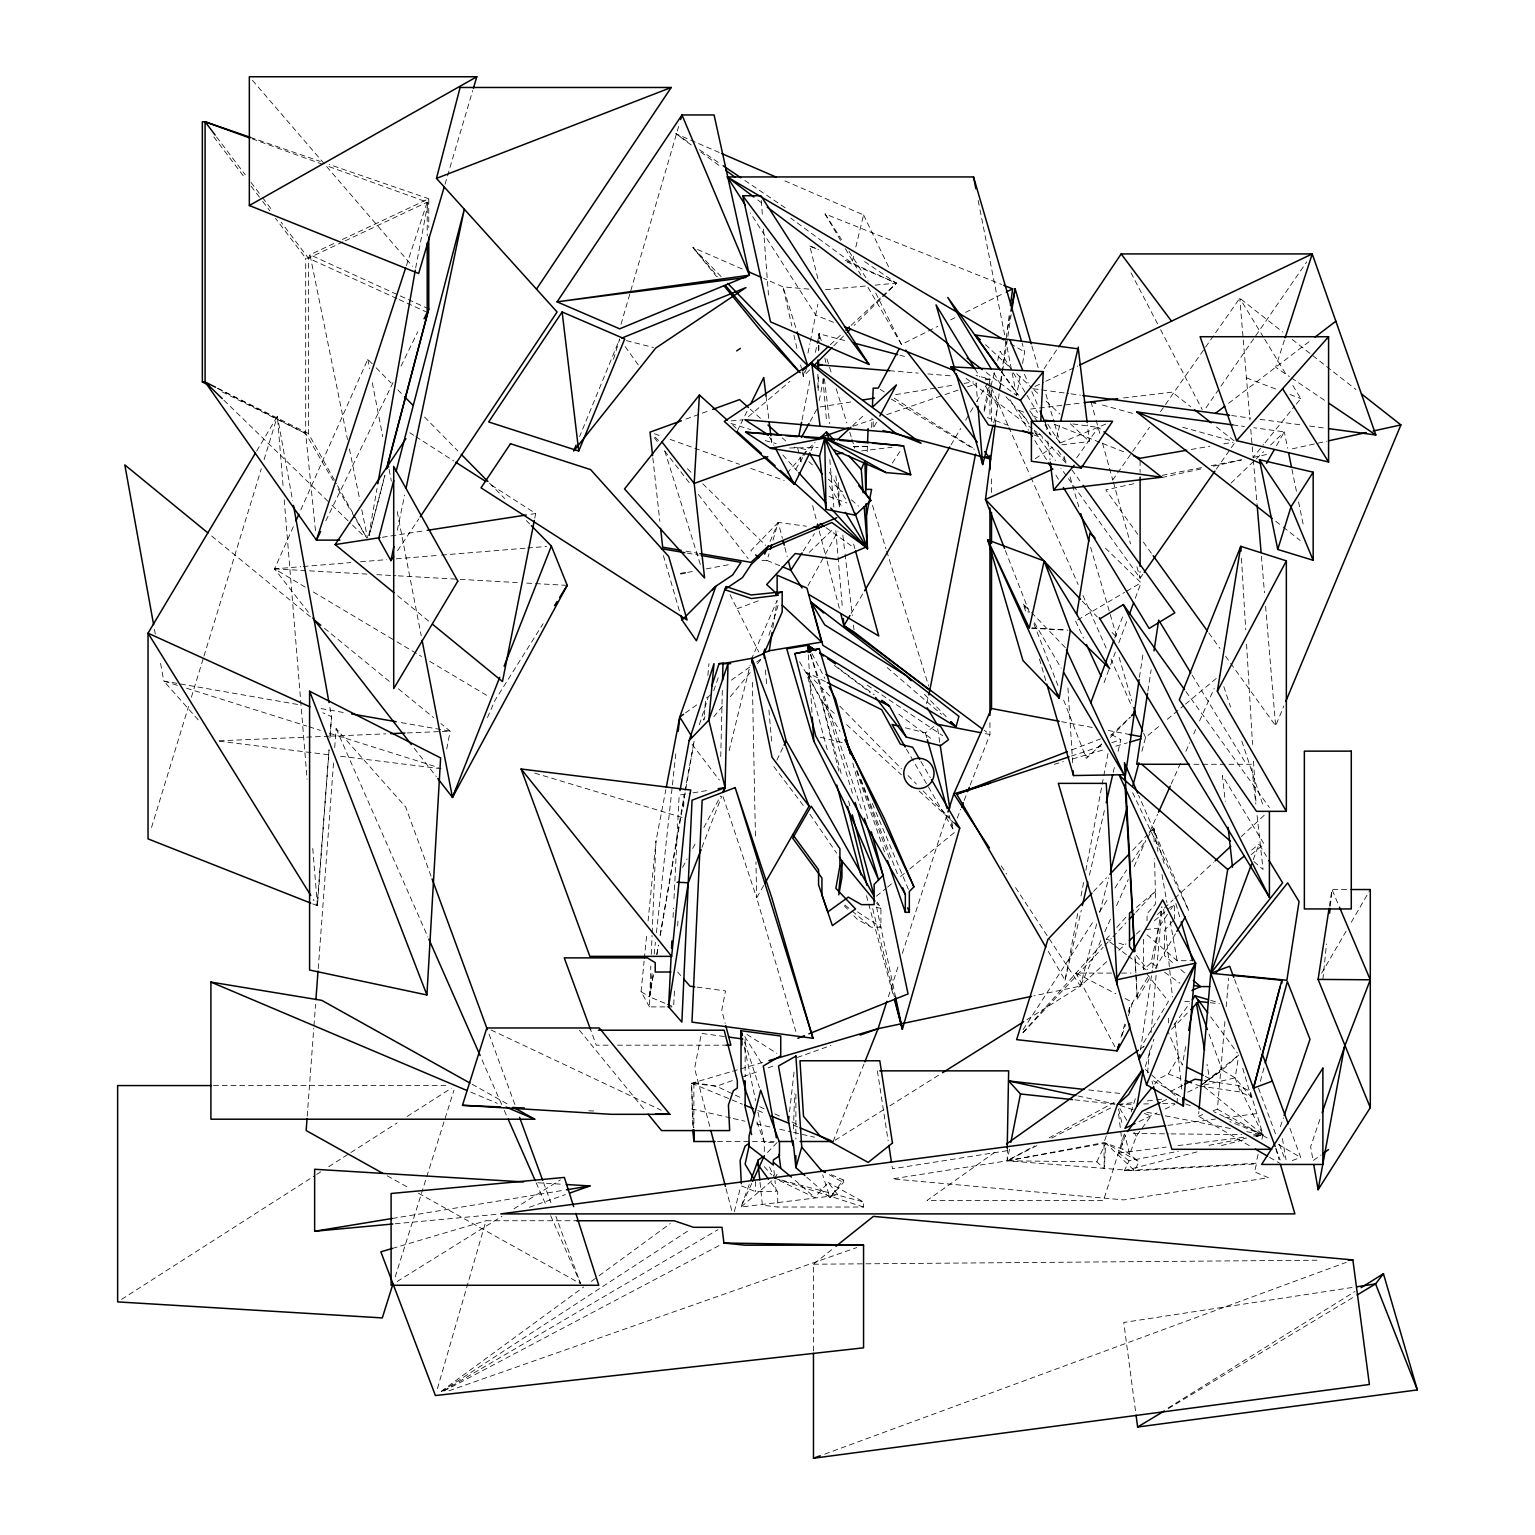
<?xml version="1.0" encoding="UTF-8"?>
<svg xmlns="http://www.w3.org/2000/svg" width="1535" height="1535" viewBox="0 0 1535 1535"><rect width="100%" height="100%" fill="white"/><g stroke="black" fill="none" stroke-linecap="round" stroke-linejoin="round"><path stroke-width="0.75" stroke-dasharray="5 3.75" d="M1168.423 1022.962L1168.423 1018.185M818.174 390.734L818.443 374.118M818.846 350.402L818.999 340.904M819.057 338.525L819.134 333.786L846.821 341.135M1009.454 1149.274L1007.171 1160.805L1134.634 1170.764L1256.474 1163.895L1254.517 1171.896L1268.486 1177.729L1123.754 1199.909L892.468 1178.899L1007.171 1160.805L1007.401 1148.391M720.759 756.621L722.333 689.848M793.461 1129.012L794.631 1093.745M818.462 350.421L818.846 340.904M818.942 338.525L819.134 333.786L821.263 340.636M867.198 451.674L867.486 444.728M871.592 427.498L871.976 418.23M664.866 1006.902L649.516 1006.902L650.802 966.11M651.281 954.309L652.068 935.429M652.164 933.069L656.001 840.969L665.864 789.527M673.059 917.431L673.52 908.01M673.999 898.589L679.161 795.13L690.635 793.25M667.053 1006.902L673.635 1006.902L674.479 990.248M677.683 926.008L678.029 918.87M683.612 807.026L684.207 795.13L660.012 935.832M1177.076 1103.262L1177.383 1097.352L1145.34 1069.55M1036.854 1145.647L1007.171 1160.805L1096.815 1161.841L1104.221 1168.691L1105.68 1143.191L1007.171 1160.805L1034.417 1145.916M312.641 903.866L317.438 905.765L329.066 749.752L317.093 905.612L313.293 899.51M329.948 737.932L331.541 716.653L329.852 707.27M307.211 1116.252L313.773 1028.162M313.965 1025.783L315.558 1004.351M318.225 968.643L333.805 759.48M334.688 747.603L336.107 728.607L405.662 806.988L431.258 876.696M330.102 735.553L331.541 716.653L322.906 712.739M1249.317 1145.628L1198.509 1116.194L1198.912 1111.436M1213.226 1110.726L1217.428 1109.172L1224.968 1021.024M1226.196 1006.73L1228.633 978.16M1147.566 1072.927L1149.849 1046.851M1151.077 1032.614L1156.488 970.983M1156.68 968.604L1162.072 906.974M705.505 701.265L703.778 720.088L706.081 713.314M707.884 675.381L708.959 663.638M649.516 1006.902L641.074 991.706L644.105 961.083M644.335 958.723L646.907 932.82M648.077 921.038L656.001 840.969M1322.901 979.445L1326.489 943.948M1330.308 906.091L1331.977 889.533L1348.747 889.533M664.866 1003.238L649.516 996.81L652.337 970.734M654.14 954.137L655.407 942.279M656.443 932.781L675.918 752.572M789.546 1111.839L794.286 1070.068M995.16 424.83L1009.243 314.867M1140.486 1049.959L1152.286 970.216M1152.631 967.875L1161.669 906.897M999.707 389.832L1002.202 373.37M1002.566 371.01L1011.181 314.56M1139.45 677.28L1143.383 651.531M1147.892 691.019L1151.135 669.759M1329.425 906.091L1331.977 889.533L1338.52 904.94M772.834 627.892L777.132 600.454L751.862 658.285M1242.755 1068.302L1251.217 1097.276L1240.568 1091.999L1235.119 1077.858L1238.476 1057.212M649.516 996.81L653.545 973.363L649.516 996.81L641.074 991.706M656.788 954.597L658.4 945.215M656.903 954.482L658.553 945.08M660.184 935.678L694.242 740.503L685.051 790.583M368.784 535.446L377.015 488.495M415.678 267.877L428.764 198.744L329.353 164.533M1007.555 329.257L1010.088 315.73M986.142 372.449L1016.592 395.454L1020.41 374.885M1022.54 363.469L1024.67 352.052L1022.022 342.957M1185.692 1046.582L1182.276 1065.06L1168.423 1032.537M1048.213 951.278L1065.06 980.213L1077.915 912.385M1081.005 895.999L1084.113 879.632M1085.878 870.268L1108.04 753.32M446.743 748.946L450.158 731.159L440.91 723.599M984.088 409.615L989.941 379.164L976.087 375.48M534.775 518.197L535.696 513.534L489.761 484.043M802.057 419.918L809.904 380.335M815.43 352.398L819.134 333.786L820.688 340.405M819.229 400.616L823.7 378.147M804.187 371.662L803.246 376.324L810.019 369.532M807.966 353.031L809.847 343.725M810.327 341.384L817.886 304.122M1143.575 939.19L1143.575 969.602L1151.154 962.752L1158.311 928.138L1169.516 911.329M397.316 530.189L404.645 495.057M1065.06 980.213L1081.292 910.159M1089.409 875.123L1105.104 807.391M1113.22 772.374L1114.851 765.37M1118.094 751.344L1120.799 739.678L1111.589 734.613M1056.502 438.761L1059.802 424.926M853.594 256.192L851.944 263.061L896.421 283.15L854.074 325.497M855.82 247.02L863.572 214.938L782.831 179.998M729.125 750.653L750.154 665.211M1258.124 1154.512L1255.956 1163.261L1124.368 1170.668L1129.05 1160.825L1178.4 1151.25M1261.904 1139.2L1262.979 1134.826L1250.277 1091.308L1238.764 1085.59L1204.15 1080.544M734.344 1211.633L740.657 1186.728M384.709 475.716L369.148 535.523L384.978 475.389M1096.681 923.936L1080.391 986.084L1023.653 1021.754M1099.693 912.423L1108.75 877.905M1141.925 751.306L1145.532 737.491L1160.076 725.345M984.165 411.303L994.603 371.988M997.673 360.418L1000.129 351.17L1037.43 412.512M993.701 422.892L997.999 406.717L985.854 386.743M1260.35 1081.312L1264.053 1067.65M926.507 703.567L928.291 697.101M1121.011 1037.257L1124.925 1023.615M1128.187 1012.237L1129.511 1007.689L1147.95 977.008M437.417 1388.657L486.019 1220.747L576.488 1220.747M621.023 324.25L678.624 126.446M761.974 560.486L767.02 560.486L768.997 553.77M772.949 540.32L778.207 522.418L806.451 526.217M445.035 184.258L472.742 90.469M613.501 359.248L619.679 338.947L579.635 436.516M768.939 635.375L778.686 603.293M151.524 827.461L188.575 706.369M191.376 697.235L203.272 658.4M203.963 656.117L261.315 468.77M264.097 459.637L277.394 416.215L292.629 500.717M1124.1 1134.614L1103.531 1200.485L927.006 1200.485L996.829 1150.866M1131.199 1111.896L1136.169 1096.009M1145.379 1066.48L1153.898 1039.214M395.186 1276.909L454.015 1090.119M1122.027 1035.492L1125.577 1024.478M1128.398 1015.671L1132.657 1002.451L1124.272 998.095M699.346 724.673L708.115 697.542M888.362 996.771L898.666 964.843M902.331 953.446L947.191 814.356M1284.43 340.06L1275.643 367.268L1289.4 376.574M406.391 265.67L427.21 202.16L326.245 165.626M713.756 690.731L718.361 677.184M1280.343 1126.786L1283.394 1117.806M1319.87 1119.437L1310.641 1146.683L1313.001 1160.268M1106.313 1135.862L1103.934 1142.577L1104.221 1168.691M749.214 1184.598L741.021 1207.028L838.187 1195.209L828.171 1182.487L814.836 1197.645L774.753 1178.285L769.054 1166.024M1129.05 1160.825L1118.996 1153.073L1126.153 1133.425M1144.323 1113.527L1151.039 1115.792L1136.284 1136.284L1129.664 1154.473L1124.656 1134.02M1114.736 638.023L1123.812 613.501M1104.068 682.672L1109.805 667.13M1110.63 664.924L1115.561 651.588M1118.842 642.724L1127.055 620.524M1135.267 598.324L1141.023 582.782L1103.588 546.326M1253.232 859.696L1259.065 844.116L1266.509 856.357M701.955 847.358L721.642 796.454M957.264 818.078L960.699 809.271M964.153 800.483L966.724 793.883M970.158 785.095L989.941 734.517L989.941 722.582M833.121 1141.503L863.975 1064.081M1225.525 656.193L1275.643 725.786L1283.932 705.889M806.834 367.824L803.246 376.324L800.637 364.85M770.09 541.452L778.207 522.418L782.428 538.363M487.439 717.555L495.018 700.286L543.141 623.69M308.382 612.312L274.554 568.871L293.972 525.219M300.783 509.927L367.786 359.305L374.463 366.098M1100.902 940.437L1080.391 986.084L1033.88 995.87M1104.816 931.745L1110.668 918.697M1116.54 905.669L1128.263 879.574M1134.116 866.546L1145.839 840.451M1149.753 831.759L1157.563 814.375M1171.224 783.944L1181.969 760.036M1185.883 751.344L1189.798 742.652M1193.693 733.96L1195.65 729.605M1199.564 720.913L1214.204 688.313M751.747 1183.408L741.021 1207.028L774.753 1178.285L778.705 1171.167M1096.815 1161.841L1105.68 1143.191L1138.97 1161.65L1134.634 1170.764L1105.68 1143.191M776.902 760.132L783.08 747.257M325.823 520.787L393.766 381.121M401.076 366.078L417.789 331.694M737.069 431.546L747.334 410.747M810.902 450.734L815.047 442.329M682.634 867.409L687.104 859.005M692.688 848.51L696.046 842.216M703.855 827.518L720.606 796.013M876.504 422.279L873.185 428.514L873.185 419.707M810.192 421.415L817.886 407.351M808.005 585.66L824.161 556.342M825.312 554.231L838.014 531.187M1276.506 445.649L1284.315 431.853L1253.846 427.747M763.643 885.541L756.659 897.802L795.84 1031.501M1321.635 973.267L1346.56 930.383M1351.299 922.209L1370.294 889.533M1137.301 999.151L1134.96 956.151L1137.301 999.151L1150.502 976.567M1155.299 968.355L1175.695 933.433M1154.723 1084.113L1159.174 1078.625L1168.404 1073.982L1178.65 1056.579M851.196 613.367L863.361 592.817M950.99 444.901L960.718 428.476M965.592 420.245L969.237 414.085M970.465 412.032L975.339 403.82M976.548 401.767L987.504 383.27M256.652 451.021L277.394 416.215L283.246 487.861M795.744 469.307L802.709 457.583M803.879 455.646L807.352 449.774L814.317 443.289M803.285 550.95L814.471 533.585M1023.097 1029.659L1094.282 919.906M1099.463 911.924L1108.519 897.956M1114.986 887.959L1126.632 870M1131.813 862.018L1146.05 840.067M1147.336 838.072L1153.802 828.094L1165.161 866.968M892.334 463.052L901.103 449.697M397.565 550.72L418.863 518.849M1170.764 909.449L1174.505 903.846L1174.505 919.004M1044.088 368.669L1057.385 348.886M1206.049 407.773L1306.784 261.813M1112.626 480.129L1149.542 427.306M1160.479 411.668L1239.762 298.231L1282.857 332.097M1142.827 574.32L1140.102 578.215L1060.934 468.271M1216.334 469.134L1229.957 449.659M1231.319 447.702L1235.406 441.85L1214.953 425.771M1076.668 457.814L1098.331 427.402L1102.053 430.337M1174.045 1024.804L1189.51 1003.525M831.26 1174.697L843.329 1179.955L829.975 1197.645L806.642 1177.096M1250.776 429.359L1253.116 457.449L1263.554 444.574M1265.051 442.752L1294.849 405.969M1296.327 404.127L1300.797 398.62L1292.086 384.268M713.813 716.749L722.832 705.793M730.353 696.66L751.421 671.083M757.446 663.772L761.955 658.285L756.218 662.391M787.071 473.279L801.116 457.008M802.671 455.204L807.352 449.774L793.998 447.126M1173.066 920.635L1164.547 930.421L1164.547 955.672L1173.546 963.404M843.329 1179.955L843.329 1182.487L829.975 1197.645L822.683 1174.851M1022.886 1032.633L1101.535 944.524M1113.662 944.831L1106.313 939.171L1110.956 933.971M1116.789 927.447L1126.402 916.664M1023.154 1032.671L1103.147 947.249M1104.778 945.502L1111.302 938.537M1112.933 936.791L1125.999 922.861M1135.785 912.385L1155.375 891.47L1154.569 858.621M1093.553 891.413L1106.582 877.713M1132.638 850.332L1147.297 834.944M1148.928 833.236L1153.802 828.094L1157.908 851.369M767.519 1152.478L777.19 1142.443L764.296 1142.443L755.7 1118.497M778.207 522.418L750.845 550.7L754.03 553.502M1171.608 1029.275L1187.553 1012.889M1110.265 737.472L1130.182 717.363M833.735 345.836L843.905 335.666M809.252 552.331L832.699 529.537M1231.032 483.084L1263.689 451.674M1270.558 445.073L1284.315 431.853L1287.635 448.201M1101.765 743.88L1086.358 758.424L1062.872 698.156M1110.764 735.38L1130.163 717.075M830.301 344.703L842.446 333.383M851.138 325.305L880.725 297.771M882.471 296.14L896.421 283.15L862.958 260.47M852.673 425.617L864.627 414.488M1106.639 961.697L1080.391 986.084L1014.462 885.944M1118.881 950.318L1125.884 943.833M1136.38 934.067L1141.618 929.193M1157.371 914.572L1162.609 909.699M1164.355 908.068L1173.105 899.932M1174.851 898.32L1213.341 862.555M1241.316 836.556L1265.819 813.799M1201.809 1084.727L1222.129 1070.068L1238.841 1054.929M748.447 416.637L789.988 381.313M1136.399 907.415L1155.375 891.47L1155.375 904.153L1147.067 913.709L1147.067 920.751M1154.473 920.655L1174.505 903.846M1167.348 719.282L1183.715 705.62M1185.538 704.104L1220.076 675.266M876.466 896.171L885.714 888.611M887.575 887.115L893.121 882.567M900.527 876.523L907.933 870.479M909.775 868.963L956.036 831.164M1251.677 850.083L1259.065 844.116M1251.198 854.573L1264.111 844.116L1222.397 775.54L1225.237 801.385M1201.56 1084.784L1222.129 1070.068L1235.119 1077.858L1251.217 1097.276M1205.531 1081.619L1236.999 1056.406M813.473 1350.973L813.473 1264.226L834.081 1247.782M1098.427 747.027L1101.804 744.398M1228.614 403.283L1311.389 339.907M905.381 727.82L925.375 732.867L936.964 724.136M1205.244 1082.117L1215.797 1074.231M441.197 1391.324L583.645 1287.002M591.359 1281.36L597.134 1277.139M599.053 1275.719L670.277 1223.568M685.493 712.912L698.885 703.356M706.522 697.888L712.259 693.801M731.37 680.139L754.318 663.753M1313.423 1160.383L1321.002 1154.972M1140.313 1048.865L1144.208 1046.122M1035.242 458.696L1052.473 447.165M441.428 1391.65L689.522 1229.919M121.649 1299.32L314.694 1175.695M316.69 1174.409L320.719 1171.838M328.759 1166.696L348.867 1153.821M350.882 1152.516L397.124 1122.91M407.178 1116.463L451.424 1088.142M835.155 1140.217L887.844 1107.1M889.878 1105.833L940.552 1073.982M397.143 1281.514L501.907 1216.296M513.995 1208.774L560.333 1179.916M1168.097 1408.017L1355.002 1291.453M1168.404 1408.516L1355.06 1296.231M1077.666 619.929L1124.675 592.356M1126.709 591.167L1141.023 582.782M443.673 1390.71L717.881 1229.727M1049.077 1137.915L1114.045 1102.437M443.845 1391.094L721.834 1244.137M1051.686 1138.068L1113.182 1106.677M868.042 287.39L901.467 344.512L937.808 326.303M950.625 319.894L954.904 317.745M965.592 312.392L1004.063 293.147M1182.737 1085.303L1170.553 1091.404L1179.149 1095.434M1187.649 1092.229L1197.914 1087.087M1162.187 1101.631L1170.207 1097.755M1139.028 1121.586L1157.064 1112.894M1165.065 1109.037L1175.081 1104.221M1035.07 386.398L1043.608 382.33M1045.738 381.313L1077.704 366.021M333.747 243.547L309.993 254.752L308.42 258.187L308.42 433.561L336.434 483.717M342.382 239.479L428.764 198.744L428.764 227.487M342.977 241.878L308.42 258.187L305.695 258.187L275.552 218.392M345.145 240.861L427.21 202.16L427.21 235.699M1060.647 442.809L1106.121 423.929M1071.756 749.924L1100.518 738.872M737.107 608.762L758.559 600.703M1198.509 1116.194L1202.711 1114.64M1292.336 1160.537L1300.74 1157.409L1289.055 1125.999M824.717 1454.125L1346.118 1262.403M685.838 419.132L710.456 410.19M732.253 1080.621L716.538 1086.224L691.537 1083.269L692.861 1127.534M743.458 1076.63L759.173 1071.046M768.133 1067.842L774.868 1065.443M797.298 1057.461L830.953 1045.469M529.46 1207.239L565.321 1194.614M448.949 1390.806L856.799 1247.552M853.076 426.231L873.261 419.285M886.731 414.661L942.816 395.358M945.061 394.591L958.531 389.967M967.491 386.878L976.471 383.788M1071.353 756.103L1102.821 745.645M1111.82 742.671L1120.799 739.678M392.288 1248.454L486.019 1220.747M1054.238 764.315L1063.371 761.629M1072.505 758.962L1104.452 749.56M1115.868 746.202L1127.285 742.844M693.321 1127.515L691.537 1083.269L730.257 1071.929M732.54 1071.277L764.372 1061.951M1124.368 1170.668L1200.6 1150.962M1221.399 1145.59L1246.804 1139.008M1256.052 1136.629L1262.979 1134.826L1238.764 1085.59M1195.765 1084.458L1199.967 1086.07L1235.119 1077.858M1133.847 483.717L1105.795 489.895L1137.819 534.372M1161.918 477.538L1204.016 468.271M1213.36 466.218L1241.431 460.02M1253.116 457.449L1269.292 453.899M1292.374 448.815L1327.007 441.178M1162.206 475.351L1201.828 467.542M1211.153 465.719L1241.47 459.752M1208.947 1145.321L1246.535 1138.03M1255.937 1136.207L1262.979 1134.826L1204.131 1086.722M1007.171 1160.805L1103.934 1142.577L1122.968 1149.312L1138.97 1161.65M687.661 572.382L692.304 571.519M706.215 568.909L731.754 564.112M1191.237 449.467L1209.829 446.263M1223.779 443.864L1233.085 442.253M392.288 1218.464L564.093 1190.201M820.246 406.967L850.889 401.94M895.673 394.61L935.736 388.048M938.077 387.664L954.578 384.959M964.018 383.405L973.439 381.87M985.221 379.932L989.941 379.164L989.941 417.328M692.937 792.866L708.997 790.237M1007.171 1150.694L892.468 1168.807L891.758 1164.144M382.33 537.269L424.811 530.707M530.976 514.263L535.696 513.534M1352.047 1287.5L1123.754 1322.46L1135.746 1412.756M1167.924 1125.366L1215.413 1119.073M1224.911 1117.806L1258.144 1113.412M1118.996 1153.073L1166.197 1147.086M1177.997 1145.59L1244.098 1137.224M1253.539 1136.034L1262.979 1134.826L1213.533 1111.589M861.672 450.925L891.969 447.28M1030.714 409.039L1082.156 402.899M1123.486 397.968L1172.164 392.154L1190.776 406.775M1061.759 444.843L1089.409 441.543L1087.413 424.926M1133.118 1109.767L1117.422 1104.509L1133.559 1102.571M1147.412 1100.94L1154.32 1100.115M1156.622 1099.828L1163.549 1099.002M1145.666 929.596L1158.311 928.138M825.446 289.712L865.663 286.009M875.142 285.126L896.421 283.15L846.61 261.813M395.243 1223.76L499.547 1214.07M731.159 420.859L742.556 419.899M305.177 587.118L274.554 568.871L300.802 566.703M303.182 566.511L350.92 562.577M360.456 561.791L386.705 559.623M396.26 558.836L439.221 555.286M441.6 555.094L525.124 548.206M527.503 548.014L546.594 546.441M219.256 740.791L328.759 736.224M331.138 736.128L385.88 733.845M407.312 732.943L450.158 731.159L398.505 722.122M1117.422 1104.509L1134.135 1104.164M1143.671 1103.953L1148.449 1103.857M1162.763 1103.55L1174.697 1103.3M789.585 448.009L818.097 447.472M853.729 446.819L870.364 446.493M853.364 446.474L870.115 446.263M813.473 1264.226L1316.915 1260.216M1193.923 764.276L1251.447 764.276L1255.822 804.033M853.825 915.743L856.99 919.062L871.343 927.236L880.917 927.236L880.917 908.355L877.406 902.139M1147.067 934.834L1177.134 960.699L1192.522 960.699M1114.87 1046.697L1076.035 973.094L1111.973 973.094M1121.548 973.094L1131.141 973.094M1184.751 1001.415L1189.414 1001.415M608.09 1045.181L596.271 1045.181L590.534 1029.505M617.53 1045.181L726.151 1045.181M213.461 1085.571L445.86 1085.571M717.478 1141.503L774.12 1141.503M741.443 1185.941L755.489 1191.601L776.134 1191.601L774.983 1180.511M760.017 1182.315L762.377 1205.167L777.727 1207.028L863.553 1207.028L863.553 1201.963L828.171 1182.487M1133.233 1133.502L1168.615 1133.866M1170.975 1133.885L1241.757 1134.614M1253.539 1134.73L1262.979 1134.826L1229.861 1121.586M588.807 1110.784L593.585 1110.995M1031.597 628.275L1065.77 630.06M274.554 568.871L367.345 574.109M376.862 574.646L395.896 575.721M398.275 575.855L457.775 579.213M460.155 579.347L517.257 582.571M526.774 583.108L567.221 585.372M537.749 1182.775L563.921 1184.368M1032.096 627.873L1067.938 630.156M889.571 370.722L918.256 373.12M927.812 373.926L951.7 375.941M985.163 378.761L989.941 379.164M808.926 289.117L782.984 286.853L763.663 278.411M1074.845 1099.866L1115.062 1104.241M1088.699 1089.927L1121.663 1093.63M1210.252 1002.739L1219.462 1003.794M219.256 741.194L331.08 755.066M340.597 756.256L442.905 768.958M697.101 987.12L725.518 990.919L721.757 1010.318L725.172 1023.385M724.424 1036.509L701.418 1033.42L694.607 1068.456L711.07 1131.429M1033.17 388.758L1068.686 393.555M1070.989 393.862L1080.525 395.147M1231.684 415.544L1250.833 418.134M1260.043 419.362L1300.356 424.811M1309.662 426.058L1326.298 428.303M1232.758 424.888L1244.482 426.481M1072.965 423.967L1098.331 427.402M1199.967 1086.07L1240.568 1091.999M693.878 1082.578L716.538 1086.224L742.441 1098.504M685.934 551.18L697.562 553.176M687.181 553.118L698.885 555.114M297.579 704.45L163.765 681.041L159.966 659.897M321.045 708.575L344.512 712.681M1035.185 433.733L1040.058 434.654L1034.187 430.28M1061.529 721.68L1094.206 727.839M1108.193 730.468L1129.204 734.421M1146.741 1112.203L1163.012 1115.369M1165.334 1115.83L1230.437 1128.494M1246.708 1131.66L1262.979 1134.826M985.336 733.615L989.941 734.517L984.146 730.257M765.217 440.603L776.173 443.577M876.389 907.377L880.917 908.355L876.408 902.887M1078.069 1095.99L1115.101 1104.01M691.537 1108.903L730.986 1117.998M733.308 1118.535L744.916 1121.202M756.525 1123.869L770.455 1127.074M779.742 1129.204L791.35 1131.89M793.672 1132.408L814.548 1137.224M820.304 737.241L842.715 742.71M626.433 340.655L653.488 347.505M899.913 355.237L904.537 356.465M781.545 1180.108L863.553 1201.963M1102.475 405.01L1134.557 413.913M1182.698 427.248L1233.104 441.217M1210.712 1000.379L1217.389 1002.355M534.794 773.122L683.037 817.733M730.948 423.487L750.845 429.627M1106.313 939.171L1110.534 940.495M1118.957 943.162L1125.289 945.138M177.388 685.32L163.765 681.041L199.703 721.527M186.464 688.179L306.751 726.074M309.015 726.784L320.355 730.353M329.43 733.212L438.377 767.519M863.553 1207.028L774.753 1178.285L773.602 1167.195M250.282 137.325L320.316 161.424M654.486 433.753L661.201 436.17M670.143 439.394L692.515 447.433M694.76 448.239L739.505 464.337M750.692 468.367L784.231 480.436M828.977 496.534L846.879 502.962M252.2 138.841L324 164.821M987.37 417.578L1009.55 425.828M1033.918 434.923L1042.783 438.223M1246.439 377.84L1276.89 389.468M1289.937 394.457L1300.797 398.62M1168.404 1073.982L1181.029 1078.817M1023.672 412.148L1019.278 410.401L1029.006 423.909M1032.46 415.62L1039.061 418.249M1054.43 424.332L1100.557 442.617M1102.763 443.481L1124.714 452.192M840.585 240.458L825.062 213.941L1001.587 284.455M833.563 322.331L815.91 315.289L750.404 213.039M1185.672 1103.934L1192.311 1106.582M817.848 278.545L809.808 246.041L816.447 248.728M845.286 260.374L851.944 263.061L790.698 218.085M767.02 560.486L780.01 565.801M691.537 1083.269L742.422 1104.202M757.906 1110.553L764.545 1113.297M793.307 1125.117L797.72 1126.939M667.053 1004.159L673.635 1006.902M470.823 1092.153L497.263 1103.339M809.808 246.041L818.462 249.764M691.211 144.981L675.899 133.737L719.55 152.617M742.192 269.009L692.784 247.423L716.596 276.645M428.764 308.919L309.993 254.752L347.524 439.547M396.97 298.558L308.42 258.187L281.154 222.191M399.119 299.555L427.21 312.353M491.123 1030.004L661.24 1110.246M759.729 1106.697L764.046 1108.75M774.83 1113.854L781.315 1116.924M792.098 1122.047L798.584 1125.117M1205.282 1076.342L1209.465 1078.395L1207.009 1064.235M825.254 681.578L806.451 672.215L827.48 750.538M217.74 388.317L308.42 433.561L305.695 433.561L219.217 390.408M217.663 388.432L305.695 433.561L333.229 480.685M1076.035 973.094L1115.868 993.759M829.265 1174.736L843.329 1182.487M472.089 1084.247L509.658 1105.219M387.242 1175.81L410.133 1188.57M418.441 1193.213L580.633 1283.74L555.881 1216.276M1217.428 1109.172L1268.236 1138.586M1278.386 1144.477L1300.74 1157.409M1180.568 1096.527L1151.576 1079.719L1152.881 1084.209M1269.637 1157.39L1279.806 1163.281M1010.222 343.552L1024.67 352.052M313.332 591.992L394.994 640.671M397.028 641.879L421.53 656.481M429.685 661.355L488.878 696.641M891.375 399.119L974.322 449.294M880.227 389.391L884.237 391.924M894.272 398.256L974.476 448.949M746.969 1034.475L776.768 1053.298M409.845 432.774L413.836 435.345M415.832 436.631L453.804 460.98M857.509 911.924L880.917 927.236M867.237 685.166L942.643 735.668M1291.357 377.898L1326.72 401.786M675.899 133.737L689.675 143.081M699.538 149.739L721.181 164.418M744.82 180.439L788.127 209.777M1084.938 754.779L1087.989 756.87M1151.154 962.752L1156.929 966.839M1164.624 972.288L1179.993 983.187M826.041 527.656L851.138 545.673M700.785 152.003L721.815 167.469M838.11 667.898L874.202 694.703M757.734 199.953L761.552 202.831M834.273 665.384L870.307 692.65M898.781 714.159L932.935 739.985M966.071 378.358L1032.307 428.841M1115.485 946.232L1126.479 954.712M1128.321 956.132L1146.645 970.274M1292.221 339.465L1355.923 389.564M1275.7 521.209L1281.533 525.795M1283.222 527.119L1300.183 540.454M397.68 595.753L428.937 621.33M211.696 536.022L311.509 617.703M324.461 628.295L391.003 682.749M398.39 688.812L433.522 717.555M845.017 905.074L850.275 909.507M852.04 910.984L871.343 927.236M887.153 667.572L941.531 714.351M1180.741 969.583L1186.133 974.226M1253.999 861.653L1263.056 869.501L1256.858 813.377M795.072 1180.262L814.836 1197.645M750.212 409.154L760.861 418.71M782.178 437.801L785.728 440.986M808.811 461.651L812.36 464.836M828.344 479.169L842.542 491.891M851.426 499.834L858.525 506.205M732.713 425.08L736.205 428.246M834.273 713.372L821.916 702.071L806.451 672.215L831.433 697.638M846.648 724.693L901.41 774.81M919.081 790.966L956.19 824.909M985.528 344.665L1009.761 367.268M1016.688 373.715L1032.268 388.259M1034.014 389.871L1039.195 394.725M1046.122 401.172L1059.975 414.105M1070.356 423.794L1089.409 441.543M223.957 400.309L330.236 503.518M331.963 505.168L350.805 523.493M352.532 525.143L364.524 536.809M655.119 437.149L658.515 440.468M687.431 468.77L692.534 473.759M702.742 483.755L765.658 545.328M376.133 367.805L391.156 383.078M397.834 389.871L402.842 394.955M424.543 417.021L457.91 450.983M489.627 483.237L504.65 498.51M526.332 520.576L529.671 523.972M839.76 706.1L901.41 768.824M908.068 775.597L916.414 784.078M923.072 790.851L949.724 817.982M924.454 694.376L947.728 718.284M721.105 276.569L692.784 247.423L717.67 276.473M1025.438 610.988L1023.423 604.138L1029.889 610.834M1031.501 612.523L1065.424 647.732M844.327 905.803L847.493 909.104M1082.233 601.106L1097.276 616.916M1112.069 632.458L1117 637.639L1090.195 545.808M1006.02 396.817L1028.143 421.262M1039.195 433.484L1066.058 463.167L1064.062 456.279M782.888 455.051L797.241 470.957M764.238 1166.619L771.74 1174.947M677.645 972.02L680.734 975.569M252.45 80.357L412.454 266.246M579.443 1030.215L645.103 1110.515M1136.437 955.346L1147.528 969.544M1146.491 973.343L1168.442 1001.415L1143.575 1042.764L1143.575 1047.369M414.239 748.293L436.305 776.633M654.409 437.82L657.345 441.581M664.655 451.021L691.019 484.983M698.329 494.423L748.121 558.587M692.074 744.264L719.339 780.068M773.813 766.56L804.129 806.585M809.904 814.202L836.652 853.172M216.569 136.941L245.274 174.817M251.011 182.396L261.065 195.655M262.504 197.554L272.539 210.813M213.825 136.941L245.408 178.616M251.145 186.196L261.199 199.454M262.638 201.354L269.815 210.813M1210.655 1016.784L1237.44 1053.01M771.184 1182.852L777.727 1191.87L777.727 1207.028M1143.383 542.104L1151.73 553.713M1208.812 632.976L1219.941 648.461M1001.703 371.873L1018.492 395.186M1029.678 410.708L1038.063 422.374M1001.185 371.643L1017.801 394.706M1057.999 450.542L1066.345 462.131M1071.91 469.863L1081.638 483.391M1034.552 431.623L1055.389 460.558M1185.922 691.556L1269.407 807.487M625.148 346.584L640.191 367.594M1001.281 865.932L1006.557 873.933M1047.81 424.159L1060.34 443.769M825.062 213.941L841.545 239.671M848.989 251.299L868.1 281.116M875.737 293.051L901.467 344.512M744.724 1036.585L762.051 1064.024M1263.439 337.144L1239.762 298.231L1249.989 420.053M1264.687 339.197L1287.097 376.075M1044.894 424.773L1051.11 435M1192.043 674.939L1246.401 764.276M993.778 373.082L1002.489 387.376M1009.934 399.637L1028.584 430.28M1034.801 440.487L1047.235 460.922M1055.927 475.217L1058.421 479.304M974.917 368.784L979.771 376.766M829.437 486.135L842.926 508.354M829.38 472.32L846.61 500.89M1119.783 1108.481L1126.863 1120.396M1133.924 1132.312L1136.284 1136.284M1023.423 604.138L1028.296 612.388M1034.379 622.711L1061.165 668.147M845.363 248.632L860.886 275.149M338.026 488.898L351.189 511.443M352.398 513.496L366.769 538.075M920.885 761.456L930.306 777.612M906.379 749.061L952.966 829.073L951.911 822.069M799.601 661.815L840.067 731.504M337.604 485.789L367.959 540.128M769.611 437.13L773.909 445.342M1131.026 272.865L1159.501 327.569M1160.594 329.66L1202.231 409.615M811.977 653.584L824.851 678.412M729.988 594.601L758.846 652.087M863.572 214.938L889.245 268.241M1132.638 792.732L1188.877 910.85L1138.663 795.36M1075.632 621.138L1083.48 638.1M991.514 387.914L1007.881 425.041M1008.84 427.229L1030.023 475.294M1030.983 477.481L1078.165 584.547M1082.962 595.465L1107.042 650.092M1110.88 658.822L1132.062 706.906M1143.613 733.116L1145.532 737.491M336.107 728.607L427.92 937.06M482.048 1059.937L503.307 1108.212M504.286 1110.4L507.183 1116.981M536.175 1182.813L545.846 1204.745M550.681 1215.72L580.633 1283.74M1024.459 374.252L1028.143 382.925M1031.827 391.579L1038.274 406.717M1045.642 424.044L1050.247 434.846M872.245 803.323L875.027 809.943M875.948 812.149L908.413 889.302M1005.348 550.547L1029.582 612.695M1033.899 623.805L1058.114 685.972M860.886 779.262L898.512 876.734M1234.581 979.503L1260.868 1050.189M1258.508 1088.142L1276.026 1135.267M1279.365 1144.247L1285.217 1159.961M1275.988 1148.736L1280.171 1159.961M857.144 770.762L859.619 777.516M860.463 779.761L890.281 860.636M489.032 1034.13L515.434 1106.083M543.505 1182.545L550.931 1202.788M1209.043 1034.053L1222.129 1070.068M856.511 770.762L882.088 844.902M882.855 847.147L885.196 853.901M723.023 796.607L756.659 897.802L755.949 861.864M1223.817 686.625L1230.571 707.059M1241.815 741.136L1263.554 806.988M810.691 654.409L862.171 811.574M744.705 1042.111L759.46 1087.72M795.706 327.415L782.984 286.853L791.811 325.861M664.808 451.041L700.325 564.4M826.943 358.941L831.932 374.962M836.191 388.681L846.86 423.008M849.718 432.141L851.138 436.727M851.848 439.01L854.688 448.162M872.475 505.36L885.983 548.82M886.693 551.103L928.656 686.068M810.461 654.409L852.443 793.346M1275.796 1148.525L1279.077 1159.788M1031.885 346.085L1038.581 369.052M1045.949 394.303L1054.008 421.856M1054.679 424.14L1060.033 442.502M1070.087 476.944L1078.798 506.78M1119.111 657.325L1131.832 700.881M1175.829 903.539L1179.839 917.258M1039.444 658.995L1046.122 681.847M663.408 555.593L680.043 613.137M925.375 732.867L927.351 739.736M949.033 815.334L952.966 829.073M1091.02 401.844L1095.491 417.865M1096.124 420.168L1099.943 433.906M1102.495 443.059L1108.865 465.968M1109.498 468.271L1112.683 479.707M1113.335 482.009L1130.547 543.851M1136.917 566.76L1140.102 578.215L1140.102 571.154M853.613 544.081L854.88 548.686M852.827 763.183L868.254 820.419M841.142 773.41L821.916 702.071L839.031 771.683M848.567 801.021L850.428 807.928M866.469 895.673L893.082 994.738M784.826 547.477L787.225 556.591M726.017 1188.685L732.003 1211.576M797.586 447.817L799.39 454.763M799.984 457.065L801.788 463.992M812.629 505.571L816.831 521.746M819.229 530.976L826.463 558.702M827.058 561.004L839.683 609.51M1118.535 1109.037L1122.43 1124.944M872.686 908.605L894.387 996.81M824.832 358.058L825.868 362.471M793.902 335.033L797.01 348.79M876.562 906.936L895.557 996.963M744.417 1047.004L755.565 1100.537M757.983 1112.184L764.296 1142.443L764.296 1155.817M1291.933 469.23L1296.691 492.582M1298.591 501.926L1303.829 527.637M349.424 448.911L359.881 500.372M361.78 509.716L367.479 537.787M978.16 200.433L979.56 207.494M980.021 209.834L1016.592 395.454M367.786 359.305L369.609 368.688M372.314 382.733L382.733 436.612M389.084 469.422L391.348 481.127M397.22 511.596L421.223 635.759M154.459 629.35L155.304 634.051M1161.995 874.624L1166.907 902.542M1170.188 921.153L1177.134 960.699M1282.397 1138.548L1286.061 1159.75M877.387 1070.854L888.151 1140.812M937.674 728.799L939.823 742.806M1118.593 1113.93L1122.968 1149.312M766.042 396.107L768.862 419.4M771.146 438.031L771.702 442.675M1045.297 420.245L1046.409 429.57M1047.81 441.217L1050.036 459.848M819.69 338.525L819.134 333.786L819.537 338.525M824.429 378.78L829.725 423.775M835.865 475.869L839.76 509.006M842.83 535.063L844.787 551.641M845.075 554.001L852.328 615.573M853.441 625.052L853.997 629.791M652.855 457.967L659.839 521.344M315.462 530.649L305.695 433.561L305.695 258.187M1163.645 909.334L1172.433 997.059M1175.043 1023.135L1181.931 1091.884M765.409 669.97L766.828 686.471M768.901 710.014L771.76 743.017M1253.328 459.828L1256.992 503.653M1261.405 556.207L1264.475 592.817M1265.608 606.363L1275.643 725.786M822.952 378.876L826.578 421.588M829.802 459.56L833.831 507.03M835.846 530.765L837.861 554.5M838.052 556.86L842.485 609.069M976.049 382.791L977.565 401.479M284.224 499.796L300.438 698.003M300.649 700.401L307.096 779.204M312.756 848.452L317.438 905.765M761.283 200.49L762.55 217.145M763.471 229.041L768.728 298.059M808.312 654.889L811.977 712.317M1067.957 687.968L1072.888 766.08M1241.47 558.26L1245.729 629.887M1246.573 644.22L1252.541 744.494M1253.519 761.207L1256.091 804.187M838.551 482.47L839.319 508.469M1153.802 828.094L1154.167 842.178M752.342 682.231L755.469 837.918M1140.102 460.634L1140.102 472.396M1129.511 1007.689L1129.511 1014.731M991.514 390.293L991.514 421.396M991.514 478.824L991.514 493.176M817.886 374.156L817.886 390.753M795.878 1094.09L795.878 1139.143M755.489 1181.489L755.489 1191.601M745.147 1039.272L745.147 1076.707M693.878 1083.269L693.878 1127.592"/><path stroke-width="1.5" d="M818.577 366.999L818.654 362.26M1007.209 1148.353L1008.648 1070.854L879.766 1070.854M722.563 680.312L722.966 663.638L751.862 658.285L809.079 806.182L764.795 883.508M804.858 1175.503L795.878 1167.617L793.077 1140.754M818.078 359.919L817.886 369.417M866.738 463.244L865.682 489.396L871.611 489.396L866.143 516.815M867.563 442.406L868.119 428.514M872.436 406.641L873.185 388.125L878.231 388.125L899.261 348.656M680.005 790.583L689.196 740.503L708.844 720.088L728.012 663.638L725.076 787.609L692.055 800.215L681.866 1022.118L668.588 1006.902L671.179 955.115M671.524 948.035L671.889 940.974M1043.282 371.604L1040.807 420.648M426.922 994.987L440.622 757.925L309.59 691.211L309.59 970.024L426.922 994.987L309.59 691.211M699.404 394.994L694.185 483.467L704.584 578.004L624.534 488.936L699.404 394.994L727.456 420.321M307.038 1118.65L306.156 1130.547L383.098 1173.488M315.903 999.592L318.033 971.022M1183.37 1106.102L1195.592 963.174L1162.705 899.855L1115.907 979.963L1195.592 963.174L1146.53 1084.765L1183.37 1106.102L1182.641 1099.002M1199.123 1109.057L1210.75 973.267L1227.712 869.501L1244.309 856.07M671.658 956.363L685.32 818.424L690.75 790.064L521.113 768.997L589.862 956.363L671.658 956.363L521.113 768.997M1329.598 913.191L1330.078 908.451M838.724 892.008L841.928 860.981L839.28 857.086M678.221 731.236L679.756 717.018L725.94 586.524L751.191 594.985L782.178 591.819L782.178 612.024L763.797 654.083M788.491 1121.106L789.009 1116.463M795.878 1056.138L778.475 1065.981L792.923 1145.455M995.16 424.83L985.47 499.47L1004.485 548.321M1010.471 305.407L1012.62 288.868L1003.794 285.337M1139.795 1054.66L1139.104 1059.342L1195.592 963.174M1011.891 309.859L1015.115 288.695L1031.213 343.802M1139.104 679.621L1124.733 780.298M1147.528 693.379L1136.706 764.276L1189.452 764.276M1154.013 650.859L1158.695 620.14L1190.815 672.925M1313.787 1164.796L1318.105 1189.702L1370.294 1107.656L1318.085 979.407L1329.061 908.451M765.735 652.279L769.227 650.763L772.105 632.478M668.588 1006.902L688.275 882.778L701.111 849.584M1286.349 811.343L1217.351 691.306L1240.76 546.326L1286.349 560.851L1286.349 811.343L1256.513 811.343L1179.302 699.845L1240.76 546.326L1241.047 551.103M1070.317 630.309L1059.246 698.233L1022.962 660.549L987.734 539.917L1044.165 560.947L1109.69 668.646L1070.317 630.309L1044.165 560.947L1029.313 628.141L987.734 539.917L1059.246 698.233L1057.366 693.839M1076.764 614.173L1089.984 533.086L1095.088 538.056M1135.017 1123.505L1125.002 1128.34L1136.917 1106.083L1143.172 1070.26M377.84 483.813L415.275 270.237M838.782 894.828L841.928 877.502L841.928 860.981L874.912 901.064M1318.105 1189.702L1344.487 1046.774L1370.294 979.79L1339.46 907.147M1010.932 311.221L1015.115 288.695M1188.704 1030.426L1192.983 1007.344M666.305 787.186L679.756 717.018L683.574 714.274M928.886 694.952L975.531 454.111M534.314 520.538L502.482 681.521L432.601 624.342M798.833 436.209L801.596 422.24M1010.836 1142.366L1020.468 1093.956L1008.648 1080.947L1083.979 1089.409M393.727 480.628L378.646 538.593L390.945 560.62L393.881 546.575M406.103 488.034L464.28 209.355L396.068 471.59M749.042 1146.108L773.333 1164.988L773.333 1159.942L779.454 1155.817L779.454 1142.443L760.669 1090.176L749.042 1135.996L749.042 1146.108L745.108 1164.163L753.186 1177.652M1082.386 905.477L1087.797 882.126M1106.198 802.728L1112.683 774.714M1060.896 420.321L1078.337 347.102M420.187 516.854L557.09 311.97L436.477 178.386L460.116 87.476L671.217 87.476L536.559 289.021M386.513 468.808L428.764 308.919L428.764 237.062M1110.553 870.997L1127.438 806.547M1132.868 785.824L1138.912 762.799M386.801 468.463L428.764 308.919M1272.361 1081.12L1253.462 1088.142L1279.998 987.139M956.132 373.677L982.669 464.529L993.087 425.214M1253.462 1088.142L1281.821 980.251L1210.75 973.267L1119.399 775.54L1227.712 869.501M1265.281 1063.083L1287.366 981.517L1310.007 1039.272L1284.143 1115.561M795.917 1055.811L801.73 1147.106L795.878 1167.617L795.878 1155.759M819.556 456.01L770.589 448.373L745.626 432.198L824.698 438.089L870.863 500.563L855.206 515.165L826.041 509.351L819.556 456.01L824.698 438.089L903.616 445.879L910.754 474.737L886.06 472.588L833.601 449.64M1119.034 1044.088L1117.077 1050.899L1016.63 1039.636L1047.964 939.305L1091.941 893.121M680.638 119.538L681.981 114.952L714.082 114.952L749.406 275.187L619.679 328.835L557.09 301.858L681.981 114.952L749.406 275.187L557.09 301.858L745.952 277.49M770.321 549.281L771.625 544.81M444.344 186.541L418.652 273.479L249.342 205.517L249.342 76.75L476.809 76.75L473.432 88.186M763.355 653.699L764.756 649.113M1277.753 549.453L1290.993 506.838L1313.173 472.185L1259.487 459.752L1277.753 549.453L1313.173 560.294L1313.173 472.185M393.037 1283.74L382.292 1317.913L117.639 1301.891L117.639 1085.571L211.062 1085.571M462.476 1105.315L486.825 1027.97L599.264 1027.97L669.855 1114.314L611.237 1114.314L462.476 1105.315L500.621 1106.965M1119.207 1044.299L1117.077 1050.899L1129.511 1028.815L1129.511 1024.114M689.196 740.503L714.005 663.638L708.844 720.088L725.076 787.609L723.369 792.041M711.76 686.241L719.052 663.638L723.58 663.062M864.857 1061.875L878.078 1028.68L886.885 1001.319M947.92 812.073L953.811 793.844L991.514 708.518L991.514 550.604M1285.16 337.796L1312.214 253.927L1121.164 253.927L1058.709 346.891M405.643 267.953L316.421 540.128L339.849 540.128M1322.172 1112.626L1344.487 1046.774M1107.119 1133.617L1117.422 1104.509L1142.193 1069.933M750.845 1180.108L758.232 1159.942L762.78 1156.853M1090.809 702.685L1113.911 640.249M1129.53 613.866L1133.636 602.756M1251.562 864.167L1210.75 973.267L1275.163 1146.491M961.562 807.084L963.289 802.671M967.587 791.676L969.295 787.282M437.763 778.514L452.48 797.394L499.738 677.28M504.113 666.171L551.372 546.038L531.34 525.68M576.086 445.169L573.687 451.041L655.733 348.08L745.952 287.601L621.886 338.045M578.733 451.041L624.726 338.947L562.136 311.97L488.667 421.952L578.733 451.041L562.136 311.97M1285.774 701.457L1400.899 424.907L1361.545 393.977M863.092 492.658L861.269 469.307L864.877 460.807L865.855 494.078M764.679 554.135L768.287 545.673M422.125 640.44L452.48 797.394L457.2 786.611M295.929 520.845L298.826 514.302M1158.541 812.207L1170.265 786.112M752.726 1181.259L764.296 1155.817M784.116 745.108L786.169 740.829L763.97 653.469L751.862 658.726M320.604 531.532L316.421 540.128L205.095 381.985L205.095 121.783L202.351 121.783L202.351 381.985L208.683 385.151M424.063 318.8L427.21 312.353L427.21 242.895M750.404 404.511L763.758 377.476L766.042 396.107M764.123 433.714L768.536 435.077L744.84 419.707L894.905 432.697L921.096 443.27L811.67 362.874L724.309 421.453L794.305 484.35L809.866 452.825M1217.351 691.306L1286.349 560.851M722.832 791.811L725.076 787.609L718.188 788.741M879.824 416.043L896.421 384.901L873.185 406.526M452.48 797.394L567.221 585.372L551.372 546.038M801.385 437.475L809.079 423.43M1142.424 1070.048L1128.724 1094.417L1117.422 1104.509M1266.49 463.397L1274.28 449.601M1176.884 931.38L1185.289 917.009M982.208 728.856L843.905 625.685L849.987 615.42M864.589 590.764L949.781 446.954M255.424 453.055L148.032 633.168L148.032 838.877L310.761 903.117M554.557 605.538L557.09 601.509M559.623 597.48L567.221 585.372M802.038 552.888L790.832 570.252L802.057 588.001M393.996 592.74L335.148 544.58L405.912 438.665M390.945 560.62L393.612 556.649M1081.216 467.983L1112.626 421.242L1031.405 421.242L1031.405 461.267L1081.216 467.983L1031.405 421.242M1144.189 572.363L1214.972 471.072M1127.477 1131.583L1142.098 1111.302L1160.172 1102.61M1192.33 999.669L1195.132 995.793L1208.486 999.726M1125.117 774.695L1073.483 775.54L1046.793 684.13M1136.053 1415.136L1137.627 1427.013L1417.361 1389.904L1383.438 1273.724L1375.571 1283.893L1357.113 1295.003M1215.797 973.267L1287.673 882.855L1299.051 901.544L1286.867 980.251L1232.375 974.898M1031.981 420.513L1020.449 400.309L1043.455 371.643L950.933 366.827L988.406 424.946L1033.017 433.33M1136.917 1106.083L1151.749 1087.778M1050.305 462.169L1053.643 490.125L1074.135 465.316M1236.615 440.66L1328.581 336.721L1200.101 336.721L1236.615 440.66L1328.581 461.977L1328.581 336.721M1129.261 919.369L1134.154 914.131M1109.843 874.298L1129.376 853.767M1190.757 1009.608L1198.72 1001.415L1207.949 1002.47M844.826 739.716L884.256 818.308L913.939 886.827L909.334 891.509L909.334 912.308L905.343 912.308L887.518 860.636M1131.851 715.694L1135.171 712.336L1133.828 707.75M712.451 589.862L715.828 586.524L696.429 640.786L682.039 620.044L715.521 586.408L732.655 574.992L741.021 562.366L701.226 555.516M813.397 366.155L832.047 347.524M847.301 332.27L850.678 328.893M1131.679 715.636L1135.171 712.336M727.763 283.419L807.736 365.714L828.555 346.315M845.919 330.159L849.392 326.917M819.537 438.415L826.502 431.93L834.407 440.43M837.285 439.931L850.966 427.21M1129.376 940.571L1134.614 935.698M1215.087 860.943L1230.821 846.303M802.632 370.568L811.67 362.874L819.959 425.291M1132.945 910.313L1129.511 913.21L1129.511 946.481L1133.655 951.796M835.942 1246.286L873.415 1216.392L1352.872 1259.928L1369.393 1384.493L813.473 1458.25L813.473 1353.352M1215.451 413.356L1224.853 406.161M1315.15 337.028L1335.853 321.18M1322.901 1153.629L1328.581 1149.562M1006.519 1143.978L1138.375 1050.247M749.08 1143.402L745.108 1146.108L740.158 1160.422L741.328 1183.619M736.666 350.882L740.369 348.407M942.567 1072.716L1023.653 1021.754M1361.104 1287.654L1383.438 1273.724M1099.943 618.835L1123.332 604.617L1184.54 689.637M1137.627 1427.013L1164.297 1410.972M249.342 205.517L476.809 76.75M1006.192 292.072L1012.62 288.868M1184.771 1084.286L1194.921 1079.201L1201.847 1080.218M1079.834 365.004L1312.214 253.927L1375.84 435L1328.562 428.61M1191.966 990.535L1200.504 986.583L1209.714 986.583M1052.991 469.058L985.47 499.47L1080.582 599.379M905.343 912.308L905.343 894.464L815.814 736.167L794.842 653.622L819.306 648.787L850.294 752.802M836.824 517.698L767.346 546.997L751.037 562.366L699.883 553.579M822.491 526.064L818.213 527.81L813.492 527.177M797.835 1038.293L804.455 1035.645M808.849 1033.861L908.048 993.913L883.066 875.353L871.343 831.855M436.477 178.386L671.217 87.476M1045.815 947.153L956.746 794.19L1067.343 751.632M735.169 787.609L702.147 800.215L691.978 1022.118L812.974 1038.293L771.817 897.802L735.169 787.609L812.974 1038.293M775.731 594.256L782.178 591.819M813.473 1458.25L820.208 1455.775M681.367 420.763L650.015 432.141L652.605 455.626M712.701 409.365L739.563 399.618L748.447 407.562M767.769 456.72L694.185 483.467L661.969 441.965M860.118 1035.089L878.078 1028.68L1031.558 996.368M569.811 1193.04L589.977 1185.941L566.242 1184.502M817.176 438.569L848.586 427.766M956.746 794.19L1069.108 756.851M392.288 1248.454L380.853 1251.831L435.422 1395.545L863.553 1347.826L863.553 1245.192L723.925 1243.024L722.006 1227.309L693.513 1227.309L674.134 1220.747L576.488 1220.747M990.324 783.099L953.811 793.844L989.403 847.896M1129.568 742.192L1140.985 738.834M768.92 1060.627L878.078 1028.68M1329.31 440.679L1366.265 432.544M1373.192 431.009L1400.899 424.907M794.842 653.622L819.306 648.787M910.754 474.737L824.698 438.089L770.589 448.373L775.328 448.278M680.696 573.687L685.339 572.824M1186.593 450.273L1140.102 458.274L1133.502 455.665M769.227 650.763L821.666 642.071L806.892 588.039L777.132 575.222L777.132 593.565M815.776 650.245L807.698 645.314L786.726 648.787L813.799 741.04L849.776 813.358L878.596 879.881L855.187 802.46M523.646 1181.931L314.637 1169.267L314.637 1231.262L392.288 1218.464M566.434 1189.817L589.977 1185.941M862.67 400.021L874.451 398.083M335.148 544.58L379.97 537.634M427.171 530.342L526.256 514.992M1356.748 1286.771L1375.571 1283.893L1417.361 1389.904M1165.545 1125.692L500.813 1213.897L1294.888 1213.897L1280.401 1164.297M836.038 454.015L843.022 453.17M1084.017 402.669L1117.691 398.659M1053.643 490.125L1161.707 477.231L1103.934 431.795M314.637 1231.262L392.864 1223.99M390.638 733.653L404.933 733.058M1348.075 1259.966L1352.872 1259.928M1021.351 340.693L973.535 176.947L727.283 176.947L745.281 205.018M742.729 195.732L760.919 195.732L869.021 364.467L770.532 321.87L742.729 195.732L869.021 364.467M822.146 364.678L817.886 364.678L889.571 370.722M202.351 381.985L205.095 381.985L215.629 387.261M719.052 663.638L730.718 663.638M1351.145 889.533L1370.294 889.533L1370.294 1107.656M670.91 972.02L655.215 972.02L655.215 962.637L647.348 957.878L564.247 957.878L590.534 1029.505M598.42 1030.215L724.155 1030.215L737.337 1080.64L737.337 1088.046L733.346 1090.752L728.415 1105.066L729.681 1130.585L661.527 1130.585L648.096 1114.161M726.151 1045.181L730.871 1045.181L725.748 1025.572M513.841 1107.541L534.717 1119.207L210.909 1119.207L210.909 982.074L321.774 1000.36L469.998 1083.077M715.118 1141.503L693.878 1141.503L693.033 1129.856M778.84 1141.503L793 1141.503M800.08 1141.503L833.121 1141.503M863.553 1245.192L745.108 1245.192L723.925 1243.024M1318.085 979.407L1370.294 979.79M512.537 1107.483L524.452 1108.001M655.56 1113.681L669.855 1114.314M677.069 882.222L688.275 882.778M745.626 432.198L781.008 435.268M785.709 435.671L797.509 436.688M804.57 437.302L816.371 438.319M825.792 439.144L832.872 439.758M839.952 440.372L851.733 441.389M856.453 441.792L868.234 442.809M872.954 443.231L903.616 445.879M1020.468 1093.956L1072.485 1099.616M694.741 986.813L690.002 986.18L683.823 979.1M754.126 1114.141L745.511 1090.176L741.021 1071.104L741.021 1030.714L780.739 1036.029L780.739 1055.811L763.279 1065.981L776.345 1137.819M729.029 1037.123L742.844 1038.965M1000.321 369.935L975.147 334.975L1078.337 348.886L1087.145 422.547M1082.808 395.454L1229.612 415.256M1272.208 518.465L1136.725 411.936L1232.758 424.888M1045.297 420.245L1054.526 421.492M1081.235 466.295L1161.707 477.231M1193.674 985.451L1200.504 986.583L1193.328 980.404M681.271 550.374L662.679 547.17L660.606 528.385M661.412 548.686L684.84 552.715M351.553 713.909L396.164 721.719M991.514 708.518L1059.188 721.239M1129.204 734.421L1140.87 736.608M980.731 732.713L936.964 724.136L927.14 707.769M1008.648 1080.947L1075.766 1095.491M898.723 726.132L892.046 724.443L905.189 747.008M875.564 697.408L906.264 737.069L940.514 745.722L948.592 739.64L940.897 726.822L819.805 652.72M853.748 342.977L897.61 354.623M883.028 430.529L990.516 459.08L984.664 451.578M1091.02 401.844L1095.606 403.11M215.149 135.042L205.095 121.783L250.282 137.325M205.095 121.783L249.956 138.016M1022.847 430.779L1031.712 434.098M1185.231 1080.429L1191.544 1082.847M844.576 326.744L954.847 370.779M782.178 566.703L790.832 570.252L788.434 561.138M744.628 1105.104L753.474 1108.75M771.184 1116.022L788.875 1123.294M799.946 1127.841L830.915 1140.582M1136.725 411.936L1261.022 463.57M210.909 982.074L466.429 1090.272M506.07 1107.08L534.717 1119.207M721.719 153.558L776.288 177.158M748.639 271.829L761.514 277.47M801.73 1147.106L821.225 1170.303L825.235 1172.049M309.955 706.829L148.032 633.168L310.78 895.461M1020.449 400.309L950.971 366.827L954.732 369.705M1186.459 1067.113L1203.191 1075.306M825.868 674.326L889.398 706.004L906.264 737.069M827.346 682.634L881.666 709.707L900.373 744.206L912.653 747.296L919.714 759.422M821.225 1170.303L825.235 1172.51M826.041 509.351L824.698 438.089L886.06 472.588M1182.641 1097.717L1271.728 1149.312L1171.896 1149.312L1153.533 1086.454M1255.419 1149.159L1267.603 1156.22M1004.024 339.887L727.283 176.947L753.934 197.075M808.676 594.41L878.749 635.97L855.513 550.988M840.892 614.134L843.905 625.685L854.266 632.151L930.076 690.654M455.799 462.265L485.751 481.491M808.158 652.49L807.698 645.314L815.641 650.629M819.613 653.277L823.566 655.944M827.538 658.592L835.481 663.907M1328.696 403.129L1375.84 435M723.158 165.761L740.887 177.753M881.762 700.766L889.398 706.004L881.8 700.363M820.246 523.512L824.103 526.275M773.41 1162.379L791.465 1177.096M725.652 170.289L735.227 177.312M809.943 652.145L807.698 645.314L811.497 648.135L807.698 645.314L809.77 652.145M767.251 207.129L948.074 343.706M967.108 358.077L982.323 369.57M1194.499 409.692L1211.23 422.854M811.67 364.658L894.905 432.697M207.993 532.99L124.815 464.913L153.615 624.649M315.212 620.735L320.757 625.263M823.719 613.002L811.036 602.085L822.837 645.314L956.036 726.822L958.934 716.327L811.036 602.085L824.736 624.879L906.168 675.611L911.157 680.734M950.606 722.141L956.036 726.822L951.048 721.699M1141.752 764.276L1230.456 841.238M755.623 554.883L758.789 557.685M947.517 344.147L974.917 368.784L936.043 304.889L954.137 366.865M767.961 425.061L778.629 434.616M737.069 431.546L761.283 453.324M764.737 456.432L775.117 465.757M780.317 470.42L867.467 548.743L866.124 503.595M956.19 824.909L959.72 828.152L902.369 1029.294L894.329 999.343M975.147 334.975L980.328 339.811M782.274 605.25L821.666 642.071M205.095 381.985L222.23 398.639M404.511 396.663L412.857 405.144M461.248 454.379L487.957 481.529M954.732 823.067L959.72 828.152L931.476 779.646M798.411 371.125L759.767 329.603L724.04 285.779M848.625 455.703L861.269 469.307M798.833 472.742L825.964 502.789M830.761 508.085L867.467 548.743L864.186 506.684M725.46 285.548L800.119 372.679M858.775 485.712L870.863 500.563M905.823 350.095L977.373 442.176M312.795 617.972L411.303 744.513M809.079 806.182L772.009 757.235L751.862 658.285L751.958 663.082M1121.164 253.927L1171.512 321.18M1197.952 999.611L1207.834 1012.966M792.693 834.503L818.577 869.75L818.577 884.889L827.825 911.886L848.299 897.131L861.461 904.633L874.125 904.633L874.125 884.429L883.066 875.353L864.397 818.404M758.232 1159.942L758.232 1164.988L768.555 1179.225M1153.13 555.651L1207.412 631.058M999.803 369.724L947.805 297.502L991.303 368.995M1083.038 485.309L1174.831 612.81L1149.139 628.448L1063.39 487.478M1259.487 459.752L1290.993 506.838L1313.173 560.294M1195.132 995.793L1198.72 1001.415M1282.588 388.7L1328.581 461.977M679.756 717.018L691.824 736.589M1029.832 432.333L1032.307 436.4M1048.463 462.975L1052.204 469.096M1268.985 860.425L1282.627 882.855L1210.75 973.267L1229.65 966.244L1233.756 977.296M1099.271 617.742L1269.407 897.38L1269.407 812.226M809.808 453.823L822.088 474.027M845.382 512.402L867.467 548.743L854.861 512.805M1063.601 672.292L1124.464 775.54L1066.422 649.9M786.169 740.829L873.895 895.941M774.983 447.395L794.305 484.35M807.698 645.314L810.921 651.512M829.13 686.682L835.558 699.097L850.371 754.03M1123.332 604.617L1269.407 897.38M913.939 886.827L847.205 743.803L850.505 752.802M1086.415 644.47L1101.113 676.302M1133.981 711.261L1142.654 730.929M428.898 939.247L480.129 1055.543M508.143 1119.168L535.216 1180.626M1137.723 793.192L1124.464 762.684L1134.71 951.393M1009.723 339.638L1022.617 369.935M1040.116 411.054L1044.721 421.876M853.69 759.23L847.205 743.803L850.62 752.668M824.698 438.089L855.206 515.165M902.791 887.806L905.343 894.464M1262.518 1054.603L1288.23 1123.754M907.684 907.818L909.334 912.308M432.083 878.941L487.382 1029.62M519.559 1117.327L542.68 1180.3M1197.588 1002.547L1207.412 1029.563M826.502 431.93L828.862 438.665M742.096 1044.99L741.021 1030.714L742.499 1035.262M573.668 1206.625L564.362 1177.422L391.099 1193.501L391.099 1285.275L598.746 1285.275L575.817 1213.36M797.125 331.905L807.736 365.714M1080.813 513.669L1088.852 541.222M1181.183 921.825L1192.522 960.699M1146.53 1084.765L1058.325 783.368L1106.255 783.368L1117.211 985.01M680.715 615.439L682.039 620.044M927.351 739.736L947.057 808.446M852.29 814.836L873.377 893.082M836.767 785.095L860.905 874.95M783.023 540.646L784.231 545.194M711.07 1131.429L725.422 1186.402M817.426 524.049L818.635 528.673M847.589 806.489L866.987 885.407M894.943 999.132L902.369 1029.294L895.557 996.963M751.632 1134.614L745.147 1107.138L745.147 1081.388M741.021 1030.714L741.981 1035.358M1288.594 452.883L1291.453 466.889M973.535 176.947L975.857 188.69M387.722 462.4L388.624 467.081M293.473 505.418L329.008 702.57M1196.36 1002.873L1204.553 1050.074M888.88 1145.475L891.394 1161.803M940.168 745.127L949.762 808.082M778.917 1154.32L780.701 1167.617M769.15 421.722L770.858 435.691M1228.096 827.231L1232.49 867.16M758.232 1164.988L759.787 1179.993M763.97 653.469L764.372 658.189M1257.107 504.938L1261.098 552.447M843.291 618.567L843.905 625.685M977.948 406.142L982.669 464.529M744.801 1080.659L745.511 1090.176M812.284 717.114L813.799 741.04M1073.176 770.819L1073.483 775.54M1125.002 785.057L1134.576 951.566M693.398 1129.856L693.878 1141.503L693.878 1129.913M1281.821 980.251L1281.821 983.34M1140.102 477.097L1140.102 566.453M991.514 512.325L991.514 543.428M989.941 455.473L989.941 469.787M989.941 507.951L989.941 715.425M839.914 865.874L835.846 888.324L855.532 908.969L832.392 925.624L821.935 895.135L821.935 878.02L792.693 838.187L811.209 806.182L839.914 848.759L839.914 865.874M457.795 581.151L393.708 688.62L393.708 466.41L457.795 581.151M1322.882 1068.168L1261.636 1164.451L1322.882 1164.451L1322.882 1068.168M751.171 564.496L742.422 577.659L724.539 589.593L751.229 598.535L778.303 595.235L766.675 584.528L795.226 553.54L836.959 559.431L866.047 547.074L831.816 522.514L766.502 550.048L751.171 564.496M510.483 443.73L481.031 487.842L687.085 620.044L668.742 556.533L590.649 469.633L510.483 443.73M892.468 1143.038L868.177 1162.417L819.901 1135.804L803.515 1116.329L799.984 1060.762L879.804 1060.762L892.468 1143.038M1351.28 751.133L1304.366 751.133L1304.366 908.95L1351.28 908.95L1351.28 751.133M990.516 459.08L986.468 456.643L990.516 459.08M911.329 786.534A15.139 15.139 0 0 0 934.048 773.41A15.139 15.139 0 0 0 911.329 760.305A15.139 15.139 0 0 0 911.329 786.534"/></g></svg>
